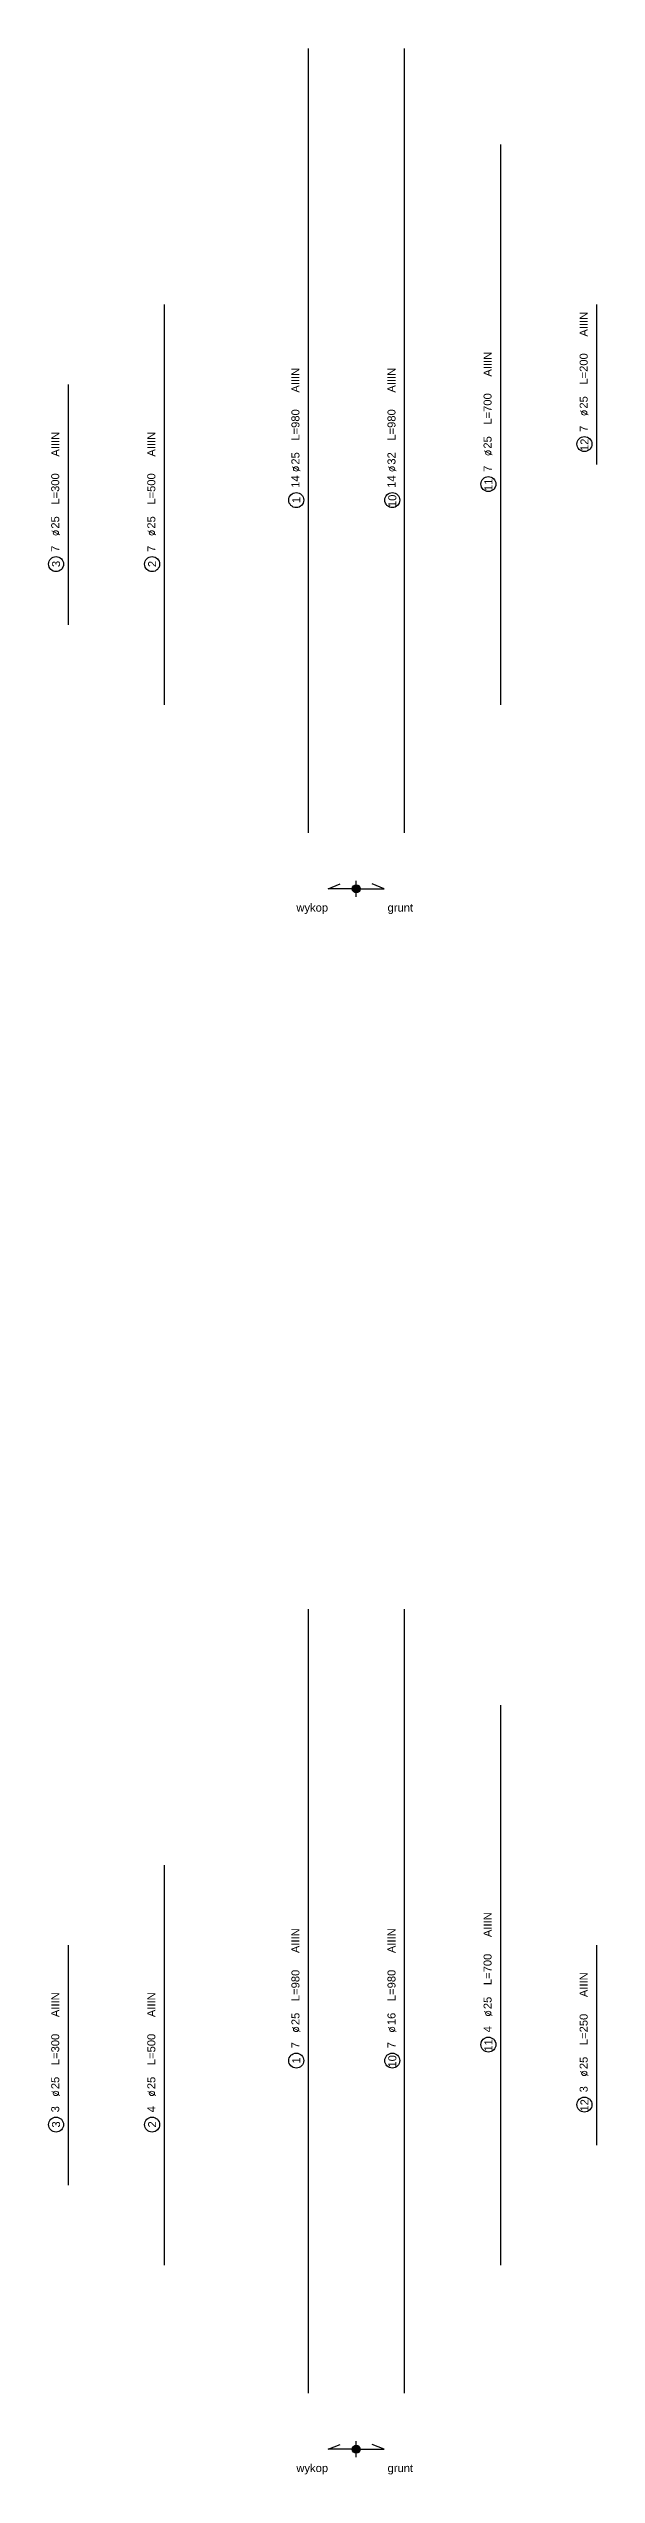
# Model space of a CAD drawing. Extents: x -5033 to 9347, y -17890 to -2362.
# Drawn here: x -1934 to -1250, y -17772 to -14740 of the extents above; entities that cross this region are included whole.
import ezdxf
from ezdxf.enums import TextEntityAlignment as Align

# ---------------------------------------------------------------- set-up
doc = ezdxf.new("R2010")
doc.units = 0
doc.header["$MEASUREMENT"] = 0
doc.layers.add('__SOL-OPISY', color=4, linetype='CONTINUOUS')
doc.layers.add('__SOL-ZBROJENIE', color=3, linetype='CONTINUOUS')
doc.styles.add('ARIAL', font='arial.ttf', dxfattribs={"height": 2.5})
doc.styles.add('SIMPLEX', font='SIMPLEX.SHX', dxfattribs={"width": 0.8})
doc.styles.get("Standard").update_dxf_attribs({"font": 'arial.ttf'})

# ---------------------------------------------------------------- blocks, each defined once
blk = doc.blocks.new('OPIS_PRET_BEZ_LINII')
at = {"layer": '__SOL-OPISY'}
blk.add_circle((25.7, 0), 9.36, dxfattribs=at)
at = {"layer": '__SOL-OPISY', "style": 'SIMPLEX', "width": 0.9}
blk.add_text(' %%c ', height=10, dxfattribs=at).set_placement((64.7, -4.8), align=Align.CENTER)
at = {"layer": '__SOL-OPISY', "style": 'ARIAL', "width": 0.8}
blk.add_attdef('NUMER', text='', height=10, dxfattribs=at).set_placement((25.7, 0), align=Align.MIDDLE)
blk.add_attdef('ILOSC', text='', height=10, dxfattribs=at).set_placement((56.9, -5.1), align=Align.RIGHT)
for tag, p in [('SREDNICA', (71, -5.1)), ('DLUGOSC', (95.1, -5.2)), ('STAL', (144.7, -5.2))]:
    blk.add_attdef(tag, p, '', height=10, dxfattribs=at)

msp = doc.modelspace()

# ---------------------------------------------------------------- hatches: boundary and pattern name
at = {"layer": '__SOL-OPISY'}
for points in [[(-1545, -15790, 1), (-1555, -15790, 1)], [(-1545, -17740, 1), (-1555, -17740, 1)]]:
    msp.add_hatch(color=256, dxfattribs=at).paths.add_polyline_path(points)

# ---------------------------------------------------------------- linework, layer by layer
for p, q in [((-1585, -15790), (-1570, -15784)), ((-1550, -15790), (-1585, -15790)), ((-1550, -15800), (-1550, -15780)), ((-1550, -15790), (-1515, -15790)), ((-1515, -15790), (-1530, -15784)), ((-1585, -17740), (-1570, -17734)), ((-1550, -17750), (-1550, -17730)), ((-1515, -17740), (-1530, -17734)), ((-1550, -17740), (-1585, -17740)), ((-1550, -17740), (-1515, -17740))]:
    msp.add_line(p, q, dxfattribs=at)
for centre in [(-1550, -15790), (-1550, -17740)]:
    msp.add_circle(centre, 5, dxfattribs=at)
at = {"layer": '__SOL-ZBROJENIE'}
for p, q in [((-1610, -14740), (-1610, -15720)), ((-1490, -14740), (-1490, -15720)), ((-1370, -14860), (-1370, -15560)), ((-1790, -15060), (-1790, -15560)), ((-1250, -15060), (-1250, -15260)), ((-1910, -15160), (-1910, -15460)), ((-1610, -16690), (-1610, -17670)), ((-1490, -16690), (-1490, -17670)), ((-1370, -16810), (-1370, -17510)), ((-1790, -17010), (-1790, -17510)), ((-1910, -17110), (-1910, -17410)), ((-1250, -17110), (-1250, -17360))]:
    msp.add_line(p, q, dxfattribs=at)

# ---------------------------------------------------------------- block references
at = {"layer": '__SOL-OPISY'}
ref = msp.add_blockref('OPIS_PRET_BEZ_LINII', (-1265, -15260), dxfattribs=dict(at, rotation=90))
ref.add_attrib('NUMER', '12', (-1260, -15243), dxfattribs={"height": 10, "rotation": 90, "style": 'ARIAL'})
ref.add_attrib('ILOSC', '7', (-1261, -15219), dxfattribs={"height": 10, "rotation": 90, "style": 'ARIAL'})
ref.add_attrib('SREDNICA', '25', (-1261, -15190), dxfattribs={"height": 10, "rotation": 90, "style": 'ARIAL'})
ref.add_attrib('DLUGOSC', 'L=200', (-1261, -15160), dxfattribs={"height": 10, "rotation": 90, "style": 'ARIAL'})
ref.add_attrib('STAL', 'AIIIN', (-1261, -15100), dxfattribs={"height": 10, "rotation": 90, "style": 'ARIAL'})
ref = msp.add_blockref('OPIS_PRET_BEZ_LINII', (-1385, -15310), dxfattribs=dict(at, rotation=90))
ref.add_attrib('NUMER', '11', (-1380, -15293), dxfattribs={"height": 10, "rotation": 90, "style": 'ARIAL'})
ref.add_attrib('ILOSC', '7', (-1381, -15269), dxfattribs={"height": 10, "rotation": 90, "style": 'ARIAL'})
ref.add_attrib('SREDNICA', '25', (-1381, -15240), dxfattribs={"height": 10, "rotation": 90, "style": 'ARIAL'})
ref.add_attrib('DLUGOSC', 'L=700', (-1381, -15210), dxfattribs={"height": 10, "rotation": 90, "style": 'ARIAL'})
ref.add_attrib('STAL', 'AIIIN', (-1381, -15150), dxfattribs={"height": 10, "rotation": 90, "style": 'ARIAL'})
ref = msp.add_blockref('OPIS_PRET_BEZ_LINII', (-1625, -15330), dxfattribs=dict(at, rotation=90))
ref.add_attrib('NUMER', '1', (-1620, -15308), dxfattribs={"height": 10, "rotation": 90, "style": 'ARIAL'})
ref.add_attrib('ILOSC', '14', (-1621, -15289), dxfattribs={"height": 10, "rotation": 90, "style": 'ARIAL'})
ref.add_attrib('SREDNICA', '25', (-1621, -15260), dxfattribs={"height": 10, "rotation": 90, "style": 'ARIAL'})
ref.add_attrib('DLUGOSC', 'L=980', (-1621, -15230), dxfattribs={"height": 10, "rotation": 90, "style": 'ARIAL'})
ref.add_attrib('STAL', 'AIIIN', (-1621, -15170), dxfattribs={"height": 10, "rotation": 90, "style": 'ARIAL'})
ref = msp.add_blockref('OPIS_PRET_BEZ_LINII', (-1505, -15330), dxfattribs=dict(at, rotation=90))
ref.add_attrib('NUMER', '10', (-1500, -15313), dxfattribs={"height": 10, "rotation": 90, "style": 'ARIAL'})
ref.add_attrib('ILOSC', '14', (-1501, -15289), dxfattribs={"height": 10, "rotation": 90, "style": 'ARIAL'})
ref.add_attrib('SREDNICA', '32', (-1501, -15260), dxfattribs={"height": 10, "rotation": 90, "style": 'ARIAL'})
ref.add_attrib('DLUGOSC', 'L=980', (-1501, -15230), dxfattribs={"height": 10, "rotation": 90, "style": 'ARIAL'})
ref.add_attrib('STAL', 'AIIIN', (-1501, -15170), dxfattribs={"height": 10, "rotation": 90, "style": 'ARIAL'})
ref = msp.add_blockref('OPIS_PRET_BEZ_LINII', (-1925, -15410), dxfattribs=dict(at, rotation=90))
ref.add_attrib('NUMER', '3', (-1920, -15388), dxfattribs={"height": 10, "rotation": 90, "style": 'ARIAL'})
ref.add_attrib('ILOSC', '7', (-1921, -15369), dxfattribs={"height": 10, "rotation": 90, "style": 'ARIAL'})
ref.add_attrib('SREDNICA', '25', (-1921, -15340), dxfattribs={"height": 10, "rotation": 90, "style": 'ARIAL'})
ref.add_attrib('DLUGOSC', 'L=300', (-1921, -15310), dxfattribs={"height": 10, "rotation": 90, "style": 'ARIAL'})
ref.add_attrib('STAL', 'AIIIN', (-1921, -15250), dxfattribs={"height": 10, "rotation": 90, "style": 'ARIAL'})
ref = msp.add_blockref('OPIS_PRET_BEZ_LINII', (-1805, -15410), dxfattribs=dict(at, rotation=90))
ref.add_attrib('NUMER', '2', (-1800, -15388), dxfattribs={"height": 10, "rotation": 90, "style": 'ARIAL'})
ref.add_attrib('ILOSC', '7', (-1801, -15369), dxfattribs={"height": 10, "rotation": 90, "style": 'ARIAL'})
ref.add_attrib('SREDNICA', '25', (-1801, -15340), dxfattribs={"height": 10, "rotation": 90, "style": 'ARIAL'})
ref.add_attrib('DLUGOSC', 'L=500', (-1801, -15310), dxfattribs={"height": 10, "rotation": 90, "style": 'ARIAL'})
ref.add_attrib('STAL', 'AIIIN', (-1801, -15250), dxfattribs={"height": 10, "rotation": 90, "style": 'ARIAL'})
ref = msp.add_blockref('OPIS_PRET_BEZ_LINII', (-1625, -17280), dxfattribs=dict(at, rotation=90))
ref.add_attrib('NUMER', '1', (-1620, -17258), dxfattribs={"height": 10, "rotation": 90, "style": 'ARIAL'})
ref.add_attrib('ILOSC', '7', (-1621, -17239), dxfattribs={"height": 10, "rotation": 90, "style": 'ARIAL'})
ref.add_attrib('SREDNICA', '25', (-1621, -17210), dxfattribs={"height": 10, "rotation": 90, "style": 'ARIAL'})
ref.add_attrib('DLUGOSC', 'L=980', (-1621, -17180), dxfattribs={"height": 10, "rotation": 90, "style": 'ARIAL'})
ref.add_attrib('STAL', 'AIIIN', (-1621, -17120), dxfattribs={"height": 10, "rotation": 90, "style": 'ARIAL'})
ref = msp.add_blockref('OPIS_PRET_BEZ_LINII', (-1505, -17280), dxfattribs=dict(at, rotation=90))
ref.add_attrib('NUMER', '10', (-1500, -17263), dxfattribs={"height": 10, "rotation": 90, "style": 'ARIAL'})
ref.add_attrib('ILOSC', '7', (-1501, -17239), dxfattribs={"height": 10, "rotation": 90, "style": 'ARIAL'})
ref.add_attrib('SREDNICA', '16', (-1501, -17210), dxfattribs={"height": 10, "rotation": 90, "style": 'ARIAL'})
ref.add_attrib('DLUGOSC', 'L=980', (-1501, -17180), dxfattribs={"height": 10, "rotation": 90, "style": 'ARIAL'})
ref.add_attrib('STAL', 'AIIIN', (-1501, -17120), dxfattribs={"height": 10, "rotation": 90, "style": 'ARIAL'})
ref = msp.add_blockref('OPIS_PRET_BEZ_LINII', (-1385, -17260), dxfattribs=dict(at, rotation=90))
ref.add_attrib('NUMER', '11', (-1380, -17243), dxfattribs={"height": 10, "rotation": 90, "style": 'ARIAL'})
ref.add_attrib('ILOSC', '4', (-1381, -17219), dxfattribs={"height": 10, "rotation": 90, "style": 'ARIAL'})
ref.add_attrib('SREDNICA', '25', (-1381, -17190), dxfattribs={"height": 10, "rotation": 90, "style": 'ARIAL'})
ref.add_attrib('DLUGOSC', 'L=700', (-1381, -17160), dxfattribs={"height": 10, "rotation": 90, "style": 'ARIAL'})
ref.add_attrib('STAL', 'AIIIN', (-1381, -17100), dxfattribs={"height": 10, "rotation": 90, "style": 'ARIAL'})
ref = msp.add_blockref('OPIS_PRET_BEZ_LINII', (-1265, -17335), dxfattribs=dict(at, rotation=90))
ref.add_attrib('NUMER', '12', (-1260, -17318), dxfattribs={"height": 10, "rotation": 90, "style": 'ARIAL'})
ref.add_attrib('ILOSC', '3', (-1261, -17294), dxfattribs={"height": 10, "rotation": 90, "style": 'ARIAL'})
ref.add_attrib('SREDNICA', '25', (-1261, -17265), dxfattribs={"height": 10, "rotation": 90, "style": 'ARIAL'})
ref.add_attrib('DLUGOSC', 'L=250', (-1261, -17235), dxfattribs={"height": 10, "rotation": 90, "style": 'ARIAL'})
ref.add_attrib('STAL', 'AIIIN', (-1261, -17175), dxfattribs={"height": 10, "rotation": 90, "style": 'ARIAL'})
ref = msp.add_blockref('OPIS_PRET_BEZ_LINII', (-1925, -17360), dxfattribs=dict(at, rotation=90))
ref.add_attrib('NUMER', '3', (-1920, -17338), dxfattribs={"height": 10, "rotation": 90, "style": 'ARIAL'})
ref.add_attrib('ILOSC', '3', (-1921, -17319), dxfattribs={"height": 10, "rotation": 90, "style": 'ARIAL'})
ref.add_attrib('SREDNICA', '25', (-1921, -17290), dxfattribs={"height": 10, "rotation": 90, "style": 'ARIAL'})
ref.add_attrib('DLUGOSC', 'L=300', (-1921, -17260), dxfattribs={"height": 10, "rotation": 90, "style": 'ARIAL'})
ref.add_attrib('STAL', 'AIIIN', (-1921, -17200), dxfattribs={"height": 10, "rotation": 90, "style": 'ARIAL'})
ref = msp.add_blockref('OPIS_PRET_BEZ_LINII', (-1805, -17360), dxfattribs=dict(at, rotation=90))
ref.add_attrib('NUMER', '2', (-1800, -17338), dxfattribs={"height": 10, "rotation": 90, "style": 'ARIAL'})
ref.add_attrib('ILOSC', '4', (-1801, -17319), dxfattribs={"height": 10, "rotation": 90, "style": 'ARIAL'})
ref.add_attrib('SREDNICA', '25', (-1801, -17290), dxfattribs={"height": 10, "rotation": 90, "style": 'ARIAL'})
ref.add_attrib('DLUGOSC', 'L=500', (-1801, -17260), dxfattribs={"height": 10, "rotation": 90, "style": 'ARIAL'})
ref.add_attrib('STAL', 'AIIIN', (-1801, -17200), dxfattribs={"height": 10, "rotation": 90, "style": 'ARIAL'})

# ---------------------------------------------------------------- texts
at = {"layer": '__SOL-OPISY', "char_height": 10, "width": 2500, "attachment_point": 5}
for s, insert in [('wykop\\P', (-1605, -15815)), ('grunt\\P', (-1495, -15815)), ('wykop\\P', (-1605, -17765)), ('grunt\\P', (-1495, -17765))]:
    msp.add_mtext(s, dxfattribs=dict(at, insert=insert))

doc.saveas('drawing.dxf')
